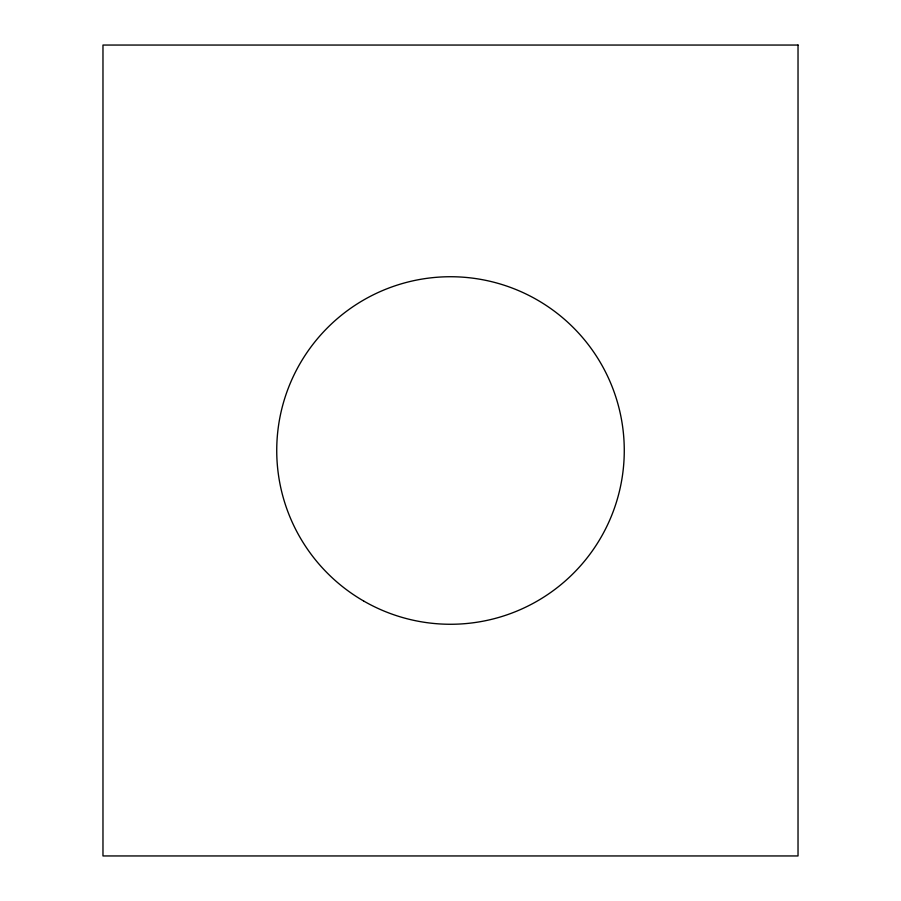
<?xml version="1.0" encoding="UTF-8"?>
<svg xmlns="http://www.w3.org/2000/svg" width="901" height="901" viewBox="0 0 901 901"><rect width="100%" height="100%" fill="white"/><g stroke="black" fill="none" stroke-linecap="round" stroke-linejoin="round"><path stroke-width="1.35" d="M798.027 45.05L102.973 45.05L102.973 855.95L798.027 855.95L798.027 45.05M363.621 600.99A173.769 173.769 0 0 0 624.269 450.5A173.769 173.769 0 0 0 363.621 300.01A173.769 173.769 0 0 0 363.621 600.99"/></g></svg>
